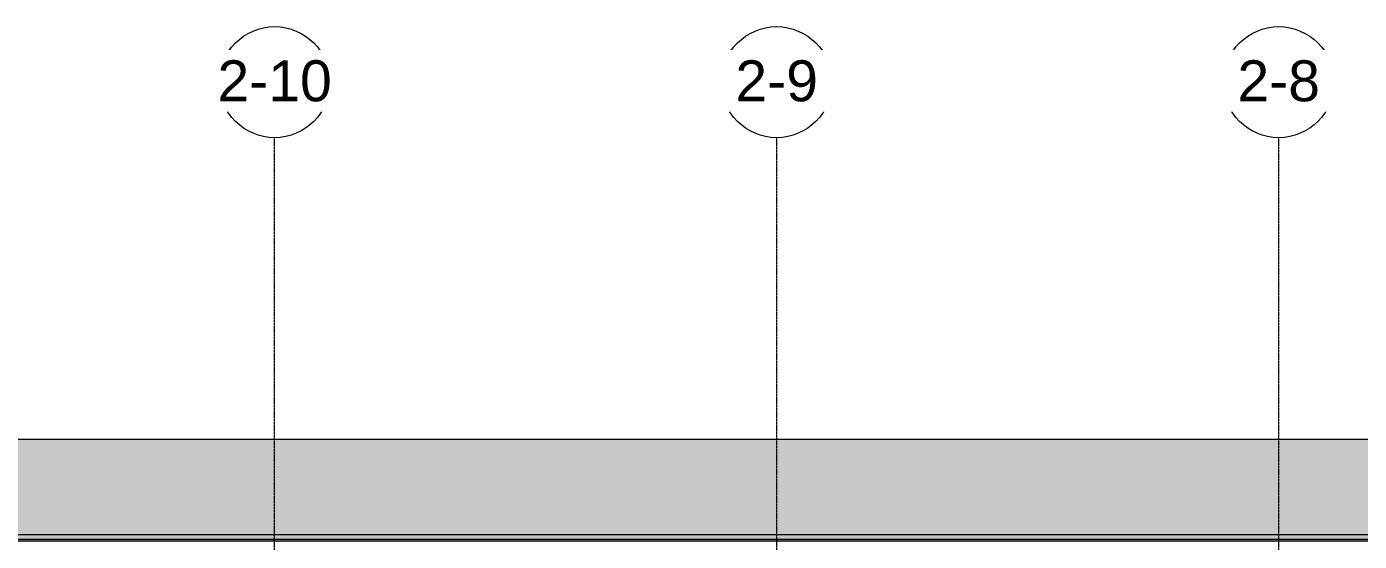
# Model space of a CAD drawing. Header units: inches. Extents: x 20478 to 36715, y -248 to 750.
# Drawn here: x 25465 to 26234, y 341 to 638 of the extents above; entities that cross this region are included whole.
import ezdxf

# ---------------------------------------------------------------- set-up
doc = ezdxf.new("R2010")
doc.units = ezdxf.units.IN
doc.header["$MEASUREMENT"] = 0
doc.linetypes.add('Grid Line 1_2_', pattern=[0.875, 0.5, -0.125, 0.125, -0.125])
for name, color, linetype, lineweight in [('A-ROOF', 132, 'Continuous', 13), ('S-GRID', 1, 'Continuous', 9), ('S-GRID-IDEN', 1, 'Continuous', 9)]:
    doc.layers.add(name, color=color, linetype=linetype, lineweight=lineweight)
doc.styles.add('Arial', font='arial.ttf', dxfattribs={"height": 23.60479})

# ---------------------------------------------------------------- blocks, each defined once
blk = doc.blocks.new('Grid - Grid Head - Circle-14747-Elevation - South')
at = {"layer": 'S-GRID-IDEN'}
blk.add_circle((23085.89, 605.76), 32, dxfattribs=at)

msp = doc.modelspace()

# ---------------------------------------------------------------- hatches: boundary and pattern name
at = {"layer": 'A-ROOF'}
for points in [[(26475.62039, 345.01146), (28230.94461, 345.01146), (28230.94461, 399.65729), (24722.21415, 399.65729), (24722.21415, 345.01146), (26441.06206, 345.01146)], [(28203.53706, 342.13397), (28230.94461, 342.13397), (28230.94461, 345.01146), (24722.21415, 345.01146), (24722.21415, 342.13397), (28168.97873, 342.13397)], [(26441.06206, 341.39698), (28230.82352, 341.39698), (28230.82352, 342.13397), (24729.34891, 342.13397), (24729.34891, 341.39698), (26371.94539, 341.39698)], [(28203.53706, 340.64633), (28230.82352, 340.64633), (28230.82352, 341.39698), (24729.34891, 341.39698), (24729.34891, 340.64633), (28168.97873, 340.64633)]]:
    msp.add_hatch(color=256, dxfattribs=at).paths.add_polyline_path(points, flags=0)

# ---------------------------------------------------------------- linework, layer by layer
for p, q in [((28230.94461, 399.65729), (24722.21415, 399.65729)), ((24722.21415, 345.01146), (28230.94461, 345.01146)), ((28230.94461, 342.13397), (24722.21415, 342.13397)), ((24729.34891, 341.39698), (28230.82352, 341.39698))]:
    msp.add_line(p, q, dxfattribs=at)
at = {"layer": 'S-GRID', "linetype": 'Grid Line 1_2_'}
for p, q in [((25608.21415, -132), (25608.21415, 573.76478)), ((25608.21415, -132), (25608.21415, 573.76478)), ((25897.71415, -132), (25897.71415, 573.76478)), ((25897.71415, -132), (25897.71415, 573.76478)), ((26187.21415, -132), (26187.21415, 573.76478)), ((26187.21415, -132), (26187.21415, 573.76478))]:
    msp.add_line(p, q, dxfattribs=at)

# ---------------------------------------------------------------- block references
at = {"layer": 'S-GRID-IDEN'}
for p in [(2522.32392, 0), (2811.82392, 0), (3101.32392, 0)]:
    msp.add_blockref('Grid - Grid Head - Circle-14747-Elevation - South', p, dxfattribs=at)

# ---------------------------------------------------------------- next in the draw order: texts
at = {"layer": 'S-GRID-IDEN', "char_height": 23.60479, "attachment_point": 2, "line_spacing_factor": 0.938532, "style": 'Arial', "bg_fill": 3, "box_fill_scale": 1.25, "bg_fill_color": 0, "bg_fill_transparency": 0}
for s, insert, width in [('1-10', (25608.20799, 618.34727), 78.624), ('1-9', (25897.70799, 618.34727), 56.736), ('1-8', (26187.20799, 618.34727), 56.736)]:
    msp.add_mtext(s, dxfattribs=dict(at, insert=insert, width=width))

# ---------------------------------------------------------------- next in the draw order: block references
at = {"layer": 'S-GRID-IDEN'}
for p in [(2522.32392, 0), (2811.82392, 0), (3101.32392, 0)]:
    msp.add_blockref('Grid - Grid Head - Circle-14747-Elevation - South', p, dxfattribs=at)

# ---------------------------------------------------------------- next in the draw order: texts
at = {"layer": 'S-GRID-IDEN', "char_height": 23.60479, "attachment_point": 2, "line_spacing_factor": 0.938532, "style": 'Arial', "bg_fill": 3, "box_fill_scale": 1.25, "bg_fill_color": 0, "bg_fill_transparency": 0}
for s, insert, width in [('2-10', (25608.20799, 618.34727), 78.624), ('2-9', (25897.70799, 618.34727), 56.736), ('2-8', (26187.20799, 618.34727), 56.736)]:
    msp.add_mtext(s, dxfattribs=dict(at, insert=insert, width=width))

doc.saveas('drawing.dxf')
